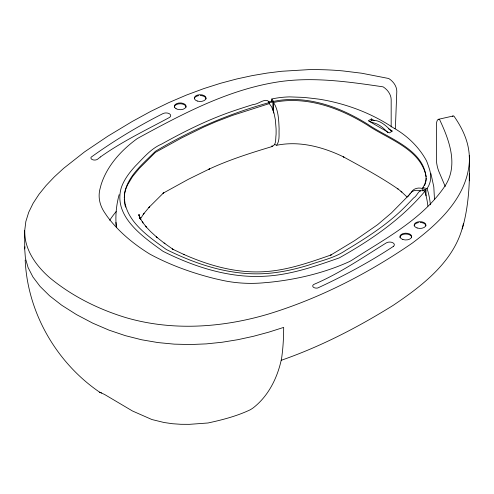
<?xml version="1.0" encoding="UTF-8"?>
<svg xmlns="http://www.w3.org/2000/svg" width="494" height="494" viewBox="0 0 494 494"><rect width="100%" height="100%" fill="white"/><g stroke="black" fill="none" stroke-linecap="round" stroke-linejoin="round"><path stroke-width="0.74" d="M426.149 179.322C425.439 149.454 387.512 138.153 367.431 124.043C344.188 109.637 317.475 98.831 289.725 99.504A54.871 31.678 0 0 0 277.782 100.603L273.509 101.4L271.848 98.961L276.572 98.071A59.41 34.302 0 0 1 289.503 96.88L303.514 97.398A343.985 198.6 0 0 1 319.76 99.263C345.924 103.592 371.204 112.984 393.304 127.792C407.105 135.455 419.048 147.021 426.569 160.927A343.985 198.6 0 0 1 429.792 170.307L430.453 173.073L430.694 178.396A59.41 34.302 0 0 1 428.631 185.861L427.094 188.591A90.254 68.61 34.2 0 1 430.379 204.775M434.498 199.662L433.812 186.899L430.935 173.641M469.288 155.517C470.053 180.168 469.065 205.103 462.261 228.957M124.253 198.02L124.581 194L125.686 189.455L127.433 185.046L132.565 176.543L139.351 168.349L155.4 152.368L181.909 137.77L203.719 127.069L216.162 121.654L232.427 115.417L269.261 103.617L271.62 106.846L274.003 112.959L275.349 119.727L276.066 128.502A58.119 21.131 74 0 1 276.109 130.459A75.267 27.368 74 0 1 276.115 132.188A58.119 21.131 74 0 1 276.066 134.745C275.442 138.209 276.597 146.298 271.62 146.082M101.566 393.002L99.683 392.193L104.586 394.478L132.485 410.996L151.899 419.536L164.039 422.5L172.517 423.729L180.829 424.297L189.387 424.34L207.986 422.988C222.356 419.875 236.787 416.164 250.118 409.841A17.654 3.557 -22.7 0 0 253.126 407.921C268.625 395.972 277.714 377.28 281.586 358.422A193.463 76.193 72.4 0 0 283.667 327.411L268.65 332.184L253.379 336.303L237.88 339.681L222.189 342.237L206.325 343.886L190.32 344.546L174.197 344.139L157.981 342.577L141.71 339.786L125.402 335.673L109.081 330.165L92.786 323.175L76.533 314.622L61.719 305.236L49.61 295.826L40.063 286.409L32.944 276.992L28.109 267.594L25.404 258.238L24.7 248.927L24.7 230.729L25.849 221.491L28.701 212.327L33.129 203.269L38.977 194.321L46.109 185.503L54.377 176.833L63.646 168.324L84.604 151.843L107.834 136.196L132.201 121.505L150.769 111.366L168.917 102.554L186.621 94.99L203.837 88.593L220.546 83.282L236.712 78.978L252.311 75.594L267.297 73.05L281.654 71.272L308.33 69.66A182.187 105.185 0 0 1 342.811 70.908L361.744 73.229L388.759 78.515A14.888 11.325 34 0 1 396.806 91.359L395.447 126.563A11.665 9.596 39.4 0 1 395.083 128.712M24.7 248.927L24.966 246.796M463.452 223.399C455.567 260.431 423.012 285.229 393.335 305.243C357.977 327.3 320.686 346.597 281.253 360.287M119.134 194.648C116.238 205.368 115.145 216.65 116.411 227.703M140.457 218.916L144.02 213.21L143.272 214.31L149.614 206.659L148.774 207.597L163.847 192.574L162.983 193.253L188.313 179.316L209.654 168.849L208.882 169.214C229.444 159.661 251.119 152.837 272.793 146.341M409.748 194.253C411.792 190.171 416.973 189.449 420.857 191.141M411.304 192.376C413.453 188.195 418.714 187.195 422.864 188.683L423.055 188.399M422.864 190.962L422.864 187.627L424.241 185.164A54.871 31.678 0 0 0 426.149 178.266M410.372 193.302L408.069 196.137L408.927 195.173L391.347 213.019L377.546 224.721L354.599 240.64L330.467 255.262L331.239 254.904C309.275 262.536 286.971 270.508 263.53 271.719C235.836 273.281 208.53 265.432 183.447 254.268L184.213 254.632L172.245 248.982L173.128 249.402L164.076 243.005L164.94 243.69L156.209 236.774L157.111 237.491L150.639 231.624L145.421 226.079L146.273 227.024L142.26 221.837L143.013 222.942L140.086 218.082L140.741 219.317L138.783 214.767L140.173 218.823L139.086 214.594L139.376 215.958M423.21 190.863L424.507 189.356L426.019 189.702L426.019 195.797M424.686 191.246L426.019 189.702M374.304 120.585L371.463 118.943L368.283 120.777L389.297 132.911L392.477 131.077L388.303 128.668M369.555 121.604C377.564 117.356 386.456 125.871 391.514 131.423M268.44 102.036L272.268 100.93L272.867 101.807L272.867 110.187M269.261 102.561C229.315 113.614 190.95 129.953 155.4 151.312C143.34 163.495 128.23 175.259 124.581 192.944C122.043 219.003 147.706 235.959 166.126 249.359L166.589 249.624C199.076 265.821 235.527 277.134 272.175 272.978C284.593 271.607 296.795 268.736 308.731 265.087C321.23 260.659 334.623 258.004 345.695 250.378C364.881 238.812 383.986 226.703 400.418 211.346C404.994 207.048 409.31 202.484 413.632 197.933C417.708 195.778 419.258 187.01 424.933 191.252C401.449 219.274 370.914 240.127 339.248 257.899C315.098 266.352 290.521 274.954 264.728 276.232C229.426 278.252 194.809 267.118 163.539 251.576L162.748 251.119C143.062 236.861 113.04 216.465 121.209 187.924C124.019 179.594 129.477 172.511 135.325 166.07C143.433 157.957 150.831 148.669 161.655 144.069C183.638 131.793 206.27 120.511 230.05 112.126C237.793 109.378 245.629 106.914 253.459 104.432C257.967 104.709 266.525 96.484 269.261 102.561L269.261 103.617M269.242 102.845L272.867 101.807M438.635 119.264L453.084 116.01M276.77 145.255C299.71 140.605 323.354 147.076 343.978 157.104L343.176 156.722C361.775 166.916 380.596 176.976 398.078 189.023L397.213 188.338L401.894 192.036L400.992 191.326L407.161 197.118M371.124 122.419C377.929 122.957 383.517 127.853 387.87 132.763M422.864 187.627L427.094 188.591M99.726 392.248C56.378 362.67 27.559 312.646 25.182 260.072M274.8 144.439L276.541 145.304C280.086 140.858 278.746 134.164 279.116 128.724C278.684 119.826 278.548 110.156 273.509 102.456L277.782 101.659A54.871 31.678 0 0 1 289.725 100.56C317.475 99.887 344.188 110.693 367.431 125.099C387.802 139.061 421.079 149.027 426.199 176.895M445.242 186.497L439.518 173.017A11.665 3.458 77.3 0 1 436.381 159.173L436.381 125.803A14.888 4.415 77.3 0 1 439.518 119.412C448.99 139.549 458.58 164.471 445.434 185.312C422.969 219.114 385.406 238.528 352.179 260.005L349.74 261.443A179.705 103.752 0 0 1 269.526 282.284L264.648 282.704A81.035 46.782 0 0 1 221.503 280.154L215.396 278.777A224.171 129.428 0 0 1 149.83 254.101A224.171 129.428 0 0 1 107.099 216.249L104.709 212.723A81.035 46.782 0 0 1 100.294 187.813L101.023 184.997A179.705 103.752 0 0 1 137.122 138.691L139.604 137.276C183.854 113.212 229.716 88.901 280.203 81.596C314.524 76.798 349.135 81.856 383.122 86.851A14.888 11.325 34 0 1 391.174 99.702L391.174 127.001M124.809 204.269L125.55 207.147M115.948 222.38L116.269 225.949M139.74 218.329L139.512 215.662L139.617 218.274M124.26 199.385L124.618 203.547M24.7 230.729C24.299 249.507 36.043 265.766 49.61 277.628C71.76 295.992 97.973 309.053 125.402 317.475C172.11 331.289 222.374 327.769 268.65 313.986C319.908 298.259 368.234 273.435 412.329 243.085C438.635 223.356 466.558 197.452 469.3 162.594A182.187 105.185 0 0 0 467.139 142.686C464.471 133.102 459.648 124.278 453.967 116.158A14.888 4.415 77.3 0 0 452.313 116.38M469.288 173.715L469.3 180.792M371.463 118.943L371.463 120.505M273.509 101.4L273.509 113.083M109.699 220.299A179.705 103.752 0 0 1 116.176 211.568M424.852 191.252A90.254 65.986 40.7 0 1 427.89 206.128M399.936 237.416A5.872 3.39 0 0 1 405.809 234.026A5.872 3.39 0 0 1 411.687 237.416M194.5 98.065A5.872 3.39 0 0 1 198.656 95.663M200.175 95.546A5.872 3.39 0 0 1 206.054 98.942M414.176 225.882A5.872 3.39 0 0 1 418.529 222.609M420.048 222.491A5.872 3.39 0 0 1 425.927 225.882M271.428 101.789A90.254 26.898 77.2 0 1 271.848 98.961M174.32 107.161A5.872 3.39 0 0 1 180.199 103.771A5.872 3.39 0 0 1 186.071 107.161M426.094 179.915A54.871 31.678 0 0 1 425.803 181.687M425.667 182.261A54.871 31.678 0 0 1 425.346 183.41M425.161 183.984A54.871 31.678 0 0 1 424.5 185.664M100.387 156.981L97.633 159.173A3.717 2.149 0 0 1 92.872 159.809A3.717 2.149 0 0 1 91.137 157.172C113.898 140.771 138.005 126.198 163.045 113.564A4.662 2.692 0 0 1 169.559 113.861A4.662 2.692 0 0 1 169.158 117.628C145.928 130.126 121.913 141.611 100.387 156.981M393.255 246.475C369.259 262.308 343.805 275.911 317.728 287.99A3.717 2.149 0 0 1 313.159 286.989A3.717 2.149 0 0 1 314.258 284.235C339.755 273.361 362.744 257.504 386.222 242.943A4.662 2.692 0 0 1 392.749 242.715A4.662 2.692 0 0 1 393.255 246.475M176.043 108.711A5.872 3.39 0 0 0 185.874 107.192A5.872 3.39 0 0 0 178.674 103.042A5.872 3.39 0 0 0 176.043 108.711M402.876 239.51A5.872 3.39 0 0 0 411.687 236.57A5.872 3.39 0 0 0 402.876 233.637A5.872 3.39 0 0 0 402.876 239.51M417.115 227.975A5.872 3.39 0 0 0 425.927 225.036A5.872 3.39 0 0 0 417.115 222.102A5.872 3.39 0 0 0 417.115 227.975M197.242 101.029A5.872 3.39 0 0 0 206.054 98.096A5.872 3.39 0 0 0 197.242 95.157A5.872 3.39 0 0 0 197.242 101.029"/></g></svg>
